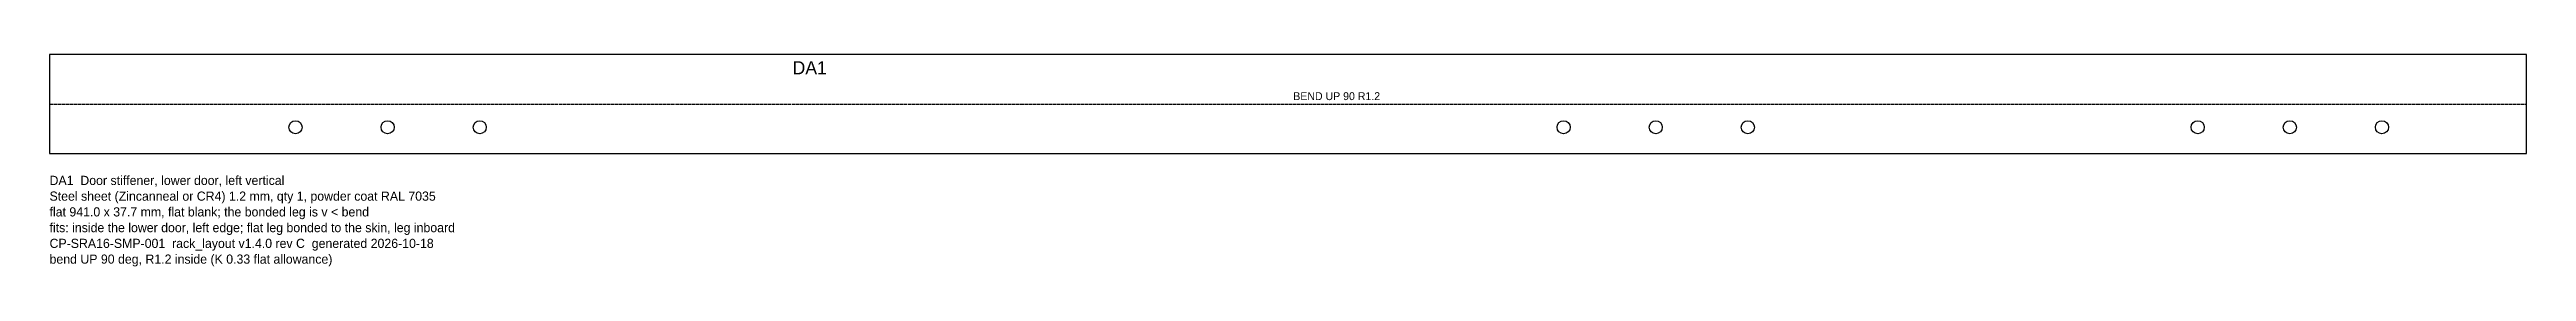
# Model space of a CAD drawing. Header units: millimetres. Extents: x 0 to 941, y -43 to 38.
import ezdxf

# ---------------------------------------------------------------- set-up
doc = ezdxf.new("R2010")
doc.units = ezdxf.units.MM
doc.linetypes.add('DASHED', pattern=[1.524, 1.27, -0.254])
for name, color, linetype in [('BEND', 1, 'DASHED'), ('CUT', 7, 'CONTINUOUS'), ('ETCH', 3, 'CONTINUOUS'), ('NOTES', 8, 'CONTINUOUS')]:
    doc.layers.add(name, color=color, linetype=linetype)

msp = doc.modelspace()

# ---------------------------------------------------------------- linework, layer by layer
at = {"layer": 'BEND'}
msp.add_line((0, 18.85), (941, 18.85), dxfattribs=at)
at = {"layer": 'CUT'}
msp.add_lwpolyline([(0, 0), (941, 0), (941, 37.71), (0, 37.71)], close=True, dxfattribs=at)
for centre in [(93.44, 10), (128.44, 10), (163.44, 10), (575.21, 10), (610.21, 10), (645.21, 10), (816.1, 10), (851.1, 10), (886.1, 10)]:
    msp.add_circle(centre, 2.5, dxfattribs=at)

# ---------------------------------------------------------------- texts
at = {"layer": 'BEND'}
msp.add_text('BEND UP 90 R1.2', height=3, dxfattribs=at).set_placement((472.5, 20.35))
at = {"layer": 'ETCH'}
msp.add_text('DA1', height=5, dxfattribs=at).set_placement((282.3, 30.17))
at = {"layer": 'NOTES'}
for s, p in [('DA1  Door stiffener, lower door, left vertical', (0, -12)), ('Steel sheet (Zincanneal or CR4) 1.2 mm, qty 1, powder coat RAL 7035', (0, -18)), ('flat 941.0 x 37.7 mm, flat blank; the bonded leg is v < bend', (0, -24)), ('fits: inside the lower door, left edge; flat leg bonded to the skin, leg inboard', (0, -30)), ('CP-SRA16-SMP-001  rack_layout v1.4.0 rev C  generated 2026-10-18', (0, -36)), ('bend UP 90 deg, R1.2 inside (K 0.33 flat allowance)', (0, -42))]:
    msp.add_text(s, height=3.5, dxfattribs=at).set_placement(p)

doc.saveas('drawing.dxf')
